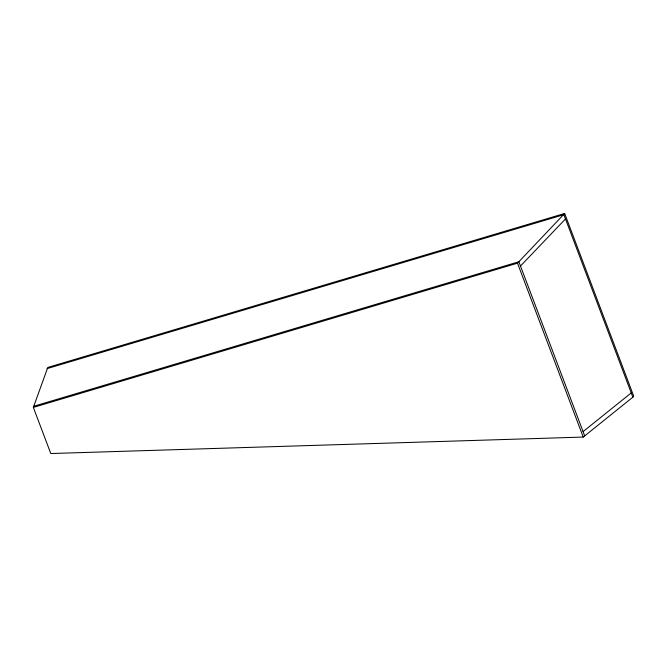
<?xml version="1.0" encoding="UTF-8"?>
<svg xmlns="http://www.w3.org/2000/svg" width="667" height="667" viewBox="0 0 667 667"><rect width="100%" height="100%" fill="white"/><g stroke="black" fill="none" stroke-linecap="round" stroke-linejoin="round"><path stroke-width="1" d="M33.35 407.412L47.791 367.45L564.657 213.465L633.65 395.981L632.858 397.182L583.241 437.068L50.784 453.535L33.35 407.412L517.509 263.173L564.657 213.465M520.485 266.033L565.483 218.934M583.075 431.616L631.24 392.905M46.998 368.643L563.865 214.657L632.858 397.182M33.75 406.27L518.868 261.756L584.692 435.893M517.509 263.173L583.241 437.068"/></g></svg>
